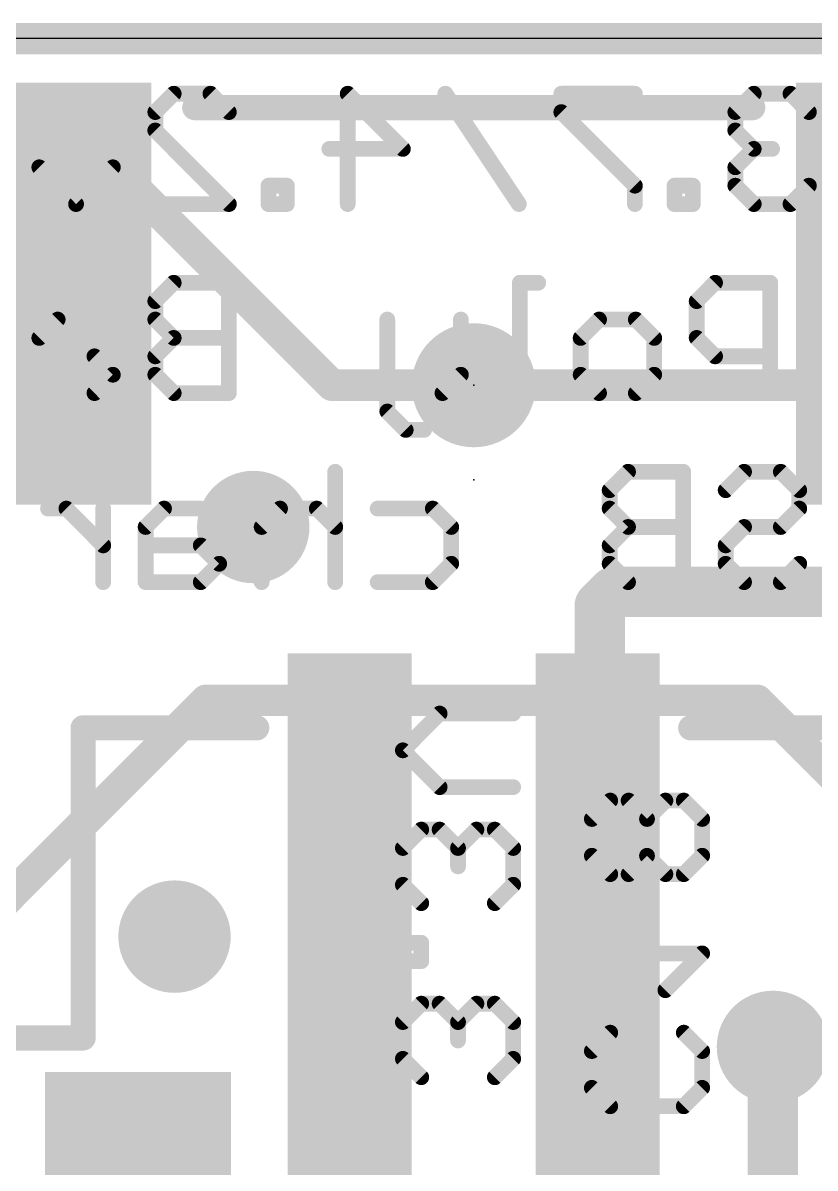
# Model space of a CAD drawing. Extents: x -0.1 to 50.8, y -0.1 to 23.
# Drawn here: x 7.16 to 13.55, y 13.75 to 22.99 of the extents above; entities that cross this region are included whole.
import ezdxf

# ---------------------------------------------------------------- set-up
doc = ezdxf.new("R2010")
doc.units = 0
for name, color, linetype in [('1', 12, 'CONTINUOUS'), ('16', 132, 'CONTINUOUS'), ('18', 110, 'CONTINUOUS'), ('20', 53, 'CONTINUOUS'), ('21', 40, 'CONTINUOUS'), ('22', 6, 'CONTINUOUS'), ('23', 40, 'CONTINUOUS')]:
    doc.layers.add(name, color=color, linetype=linetype)

# ---------------------------------------------------------------- blocks, each defined once
blk = doc.blocks.new('RECT')
blk.add_solid([(-0.5, -0.5), (0.5, -0.5), (-0.5, 0.5), (0.5, 0.5)])
blk = doc.blocks.new('PIE')
at = {"const_width": 0.5}
blk.add_lwpolyline([(0, -0.25, 1), (0, 0.25, 1), (0, -0.25)], format="xyb", dxfattribs=at)
blk = doc.blocks.new('ROUNDV')
at = {"const_width": 0.5}
blk.add_lwpolyline([(0, -0.25, 1), (0, 0.25, 1), (0, -0.25)], format="xyb", dxfattribs=at)

msp = doc.modelspace()

# ---------------------------------------------------------------- linework, layer by layer
at = {"layer": '1'}
for points, const_width in [([(37.084, 22.86), (0, 22.86)], 0.254), ([(11.811, 18.288), (11.9232, 18.4002)], 0.4064), ([(11.9232, 18.4002), (14.4642, 18.4002)], 0.4064), ([(11.811, 15.62), (11.811, 18.288)], 0.4064), ([(11.795, 15.604), (11.795, 12.491)], 0.4064), ([(11.795, 15.604), (11.811, 15.62)], 0.254), ([(13.208, 14.732), (13.208, 13.224)], 0.4064)]:
    msp.add_lwpolyline(points, dxfattribs=dict(at, const_width=const_width))
for points, const_width in [([(11.9232, 18.5018, 1), (11.9232, 18.2986)], 0.2032), ([(11.9951, 18.3284, 1), (11.8514, 18.4721)], 0.2032), ([(11.9126, 18.288, 1), (11.7094, 18.288)], 0.2032), ([(11.7392, 18.3598, 1), (11.8828, 18.2162)], 0.2032), ([(11.8966, 15.604, 1), (11.6934, 15.604)], 0.2032), ([(11.7094, 15.62, 1), (11.9126, 15.62)], 0.2032), ([(11.7501, 15.6489, 1), (11.8399, 15.5591)], 0.127), ([(11.8559, 15.5751, 1), (11.7661, 15.6649)], 0.127), ([(13.3096, 14.732, 1), (13.1064, 14.732)], 0.2032)]:
    msp.add_lwpolyline(points, format="xyb", dxfattribs=dict(at, const_width=const_width))
at = {"layer": '16'}
for points, const_width in [([(0, 22.86), (37.084, 22.86)], 0.254), ([(7.747, 21.971), (4.445, 21.971)], 0.254), ([(9.652, 20.066), (7.747, 21.971)], 0.254), ([(9.652, 20.066), (22.098, 20.066)], 0.254), ([(8.636, 17.526), (6.35, 15.24)], 0.254), ([(13.081, 17.526), (8.636, 17.526)], 0.254), ([(13.081, 17.526), (14.097, 16.51)], 0.254), ([(14.351, 14.732), (13.208, 14.732)], 0.4064)]:
    msp.add_lwpolyline(points, dxfattribs=dict(at, const_width=const_width))
for points, const_width in [([(7.7919, 22.0159, 1), (7.7021, 21.9261)], 0.127), ([(7.747, 21.9075, 1), (7.747, 22.0345)], 0.127), ([(9.652, 20.1295, 1), (9.652, 20.0025)], 0.127), ([(9.6071, 20.0211, 1), (9.6969, 20.1109)], 0.127), ([(8.636, 17.5895, 1), (8.636, 17.4625)], 0.127), ([(8.6809, 17.4811, 1), (8.5911, 17.5709)], 0.127), ([(13.1259, 17.5709, 1), (13.0361, 17.4811)], 0.127), ([(13.081, 17.4625, 1), (13.081, 17.5895)], 0.127), ([(13.208, 14.8336, 1), (13.208, 14.6304)], 0.2032)]:
    msp.add_lwpolyline(points, format="xyb", dxfattribs=dict(at, const_width=const_width))
at = {"layer": '20'}
msp.add_line((48.26, 22.86), (2.54, 22.86), dxfattribs=at)
at = {"layer": '21', "const_width": 0.2032}
for points in [[(8.545, 22.304), (13.045, 22.304)], [(9.045, 17.304), (7.645, 17.304)], [(7.645, 17.304), (7.645, 14.804)], [(13.945, 17.304), (12.545, 17.304)], [(7.645, 14.804), (6.795, 14.804)]]:
    msp.add_lwpolyline(points, dxfattribs=at)
at = {"layer": '21', "const_width": 0.1016}
for points in [[(8.545, 22.3548, 1), (8.545, 22.2532)], [(13.045, 22.2532, 1), (13.045, 22.3548)], [(7.645, 17.3548, 1), (7.645, 17.2532)], [(7.6958, 17.304, 1), (7.5942, 17.304)], [(9.045, 17.2532, 1), (9.045, 17.3548)], [(12.545, 17.3548, 1), (12.545, 17.2532)], [(7.645, 14.7532, 1), (7.645, 14.8548)], [(7.5942, 14.804, 1), (7.6958, 14.804)]]:
    msp.add_lwpolyline(points, format="xyb", dxfattribs=at)
at = {"layer": '22', "const_width": 0.127}
for points in [[(7.2915, 21.8231), (7.2915, 22.4163)], [(7.8847, 22.4163), (7.8847, 21.8231)], [(8.2271, 22.268), (8.3753, 22.4163)], [(8.3753, 22.4163), (8.6719, 22.4163)], [(8.6719, 22.4163), (8.8202, 22.268)], [(9.7786, 21.5265), (9.7786, 22.4163)], [(9.7786, 22.4163), (10.2235, 21.9714)], [(11.159, 21.5265), (10.5659, 22.4163)], [(12.0945, 22.4163), (11.5014, 22.4163)], [(11.5014, 22.4163), (11.5014, 22.268)], [(13.0529, 22.4163), (12.9046, 22.268)], [(13.3495, 22.4163), (13.0529, 22.4163)], [(13.4978, 22.268), (13.3495, 22.4163)], [(8.2271, 22.1197), (8.2271, 22.268)], [(11.5014, 22.268), (12.0945, 21.6748)], [(12.9046, 22.268), (12.9046, 22.1197)], [(8.8202, 21.5265), (8.2271, 22.1197)], [(12.9046, 22.1197), (13.0529, 21.9714)], [(10.2235, 21.9714), (9.6303, 21.9714)], [(13.0529, 21.9714), (12.9046, 21.8231)], [(13.0529, 21.9714), (13.2012, 21.9714)], [(7.5881, 21.5265), (7.2915, 21.8231)], [(7.8847, 21.8231), (7.5881, 21.5265)], [(12.9046, 21.8231), (12.9046, 21.6748)], [(9.288, 21.6748), (9.1397, 21.6748)], [(9.1397, 21.6748), (9.1397, 21.5265)], [(9.288, 21.5265), (9.288, 21.6748)], [(12.0945, 21.6748), (12.0945, 21.5265)], [(12.5623, 21.6748), (12.414, 21.6748)], [(12.414, 21.6748), (12.414, 21.5265)], [(12.5623, 21.5265), (12.5623, 21.6748)], [(12.9046, 21.6748), (13.0529, 21.5265)], [(13.3495, 21.5265), (13.4978, 21.6748)], [(8.2271, 21.5265), (8.8202, 21.5265)], [(9.1397, 21.5265), (9.288, 21.5265)], [(12.414, 21.5265), (12.5623, 21.5265)], [(13.0529, 21.5265), (13.3495, 21.5265)], [(8.3754, 20.8923), (8.2271, 20.744)], [(8.8202, 20.8923), (8.3754, 20.8923)], [(8.8202, 20.0025), (8.8202, 20.8923)], [(11.3149, 20.8923), (11.1667, 20.8923)], [(11.1667, 20.8923), (11.1667, 20.0025)], [(12.7411, 20.8923), (12.5928, 20.744)], [(13.186, 20.8923), (12.7411, 20.8923)], [(13.186, 20.0025), (13.186, 20.8923)], [(8.2271, 20.744), (8.2271, 20.5957)], [(12.5928, 20.744), (12.5928, 20.4474)], [(7.4398, 20.5957), (7.2915, 20.4474)], [(7.7364, 20.5957), (7.4398, 20.5957)], [(8.2271, 20.5957), (8.3754, 20.4474)], [(10.0981, 20.5957), (10.0981, 19.8542)], [(10.6913, 20.5957), (10.6913, 20.1508)], [(11.6573, 20.4474), (11.8056, 20.5957)], [(11.8056, 20.5957), (12.1022, 20.5957)], [(12.1022, 20.5957), (12.2505, 20.4474)], [(7.2915, 20.4474), (7.2915, 20.0025)], [(8.3754, 20.4474), (8.2271, 20.2991)], [(8.8202, 20.4474), (8.3754, 20.4474)], [(11.6573, 20.1508), (11.6573, 20.4474)], [(12.2505, 20.4474), (12.2505, 20.1508)], [(12.5928, 20.4474), (12.7411, 20.2991)], [(7.7364, 20.2991), (7.2915, 20.2991)], [(7.8847, 20.1508), (7.7364, 20.2991)], [(8.2271, 20.2991), (8.2271, 20.1508)], [(12.7411, 20.2991), (13.186, 20.2991)], [(7.7364, 20.0025), (7.8847, 20.1508)], [(8.2271, 20.1508), (8.3754, 20.0025)], [(10.6913, 20.1508), (10.543, 20.0025)], [(11.8056, 20.0025), (11.6573, 20.1508)], [(12.2505, 20.1508), (12.1022, 20.0025)], [(7.2915, 20.0025), (7.7364, 20.0025)], [(8.3754, 20.0025), (8.8202, 20.0025)], [(10.543, 20.0025), (10.0981, 20.0025)], [(11.3149, 20.0025), (11.0184, 20.0025)], [(12.1022, 20.0025), (11.8056, 20.0025)], [(13.8097, 20.0025), (13.5131, 20.0025)], [(10.0981, 19.8542), (10.2464, 19.7059)], [(10.2464, 19.7059), (10.3947, 19.7059)], [(9.6778, 19.3683), (9.6778, 18.4785)], [(12.0395, 19.3683), (11.8912, 19.22)], [(12.4843, 19.3683), (12.0395, 19.3683)], [(12.4843, 18.4785), (12.4843, 19.3683)], [(12.8267, 19.22), (12.975, 19.3683)], [(12.975, 19.3683), (13.2716, 19.3683)], [(13.2716, 19.3683), (13.4199, 19.22)], [(11.8912, 19.22), (11.8912, 19.0717)], [(13.4199, 19.22), (13.4199, 19.0717)], [(7.5102, 19.0717), (7.3619, 19.0717)], [(7.8067, 18.7751), (7.5102, 19.0717)], [(7.8067, 18.4785), (7.8067, 19.0717)], [(8.2974, 19.0717), (8.1491, 18.9234)], [(8.594, 19.0717), (8.2974, 19.0717)], [(9.2329, 19.0717), (9.0846, 18.9234)], [(9.5295, 19.0717), (9.2329, 19.0717)], [(9.6778, 18.9234), (9.5295, 19.0717)], [(10.0201, 19.0717), (10.465, 19.0717)], [(10.465, 19.0717), (10.6133, 18.9234)], [(11.8912, 19.0717), (12.0395, 18.9234)], [(13.4199, 19.0717), (13.2716, 18.9234)], [(8.1491, 18.9234), (8.1491, 18.4785)], [(9.0846, 18.9234), (9.0846, 18.4785)], [(10.6133, 18.9234), (10.6133, 18.6268)], [(12.0395, 18.9234), (11.8912, 18.7751)], [(12.4843, 18.9234), (12.0395, 18.9234)], [(12.975, 18.9234), (12.8267, 18.7751)], [(13.2716, 18.9234), (12.975, 18.9234)], [(8.594, 18.7751), (8.1491, 18.7751)], [(8.7423, 18.6268), (8.594, 18.7751)], [(11.8912, 18.7751), (11.8912, 18.6268)], [(12.8267, 18.7751), (12.8267, 18.6268)], [(8.594, 18.4785), (8.7423, 18.6268)], [(10.6133, 18.6268), (10.465, 18.4785)], [(11.8912, 18.6268), (12.0395, 18.4785)], [(12.8267, 18.6268), (12.975, 18.4785)], [(13.2716, 18.4785), (13.4199, 18.6268)], [(8.1491, 18.4785), (8.594, 18.4785)], [(10.465, 18.4785), (10.0201, 18.4785)], [(12.0395, 18.4785), (12.4843, 18.4785)], [(12.975, 18.4785), (13.2716, 18.4785)], [(10.2235, 17.1228), (10.5201, 17.4194)], [(10.5201, 17.4194), (11.1133, 17.4194)], [(10.5201, 16.8262), (10.2235, 17.1228)], [(11.1133, 16.8262), (10.5201, 16.8262)], [(11.8958, 16.7177), (11.7475, 16.5694)], [(12.0441, 16.7177), (11.8958, 16.7177)], [(12.1924, 16.5694), (12.0441, 16.7177)], [(12.3407, 16.7177), (12.1924, 16.5694)], [(12.489, 16.7177), (12.3407, 16.7177)], [(12.6373, 16.5694), (12.489, 16.7177)], [(11.7475, 16.5694), (11.7475, 16.2729)], [(12.1924, 16.2729), (12.1924, 16.5694)], [(12.6373, 16.2729), (12.6373, 16.5694)], [(10.3718, 16.4839), (10.2235, 16.3356)], [(10.5201, 16.4839), (10.3718, 16.4839)], [(10.6684, 16.3356), (10.5201, 16.4839)], [(10.8167, 16.4839), (10.6684, 16.3356)], [(10.965, 16.4839), (10.8167, 16.4839)], [(11.1133, 16.3356), (10.965, 16.4839)], [(10.2235, 16.3356), (10.2235, 16.039)], [(10.6684, 16.3356), (10.6684, 16.1873)], [(11.1133, 16.039), (11.1133, 16.3356)], [(11.7475, 16.2729), (11.8958, 16.1246)], [(12.0441, 16.1246), (12.1924, 16.2729)], [(12.1924, 16.2729), (12.3407, 16.1246)], [(12.489, 16.1246), (12.6373, 16.2729)], [(11.8958, 16.1246), (12.0441, 16.1246)], [(12.3407, 16.1246), (12.489, 16.1246)], [(10.2235, 16.039), (10.3718, 15.8907)], [(10.965, 15.8907), (11.1133, 16.039)], [(11.7475, 15.1891), (11.7475, 15.7822)], [(10.3718, 15.5712), (10.2235, 15.5712)], [(10.2235, 15.5712), (10.2235, 15.4229)], [(10.3718, 15.4229), (10.3718, 15.5712)], [(12.6373, 15.4856), (11.7475, 15.4856)], [(12.3407, 15.1891), (12.6373, 15.4856)], [(10.2235, 15.4229), (10.3718, 15.4229)], [(10.3718, 15.0806), (10.2235, 14.9323)], [(10.5201, 15.0806), (10.3718, 15.0806)], [(10.6684, 14.9323), (10.5201, 15.0806)], [(10.8167, 15.0806), (10.6684, 14.9323)], [(10.965, 15.0806), (10.8167, 15.0806)], [(11.1133, 14.9323), (10.965, 15.0806)], [(10.2235, 14.9323), (10.2235, 14.6357)], [(10.6684, 14.9323), (10.6684, 14.784)], [(11.1133, 14.6357), (11.1133, 14.9323)], [(11.7475, 14.6984), (11.8958, 14.8467)], [(11.8958, 14.8467), (12.1924, 14.8467)], [(12.1924, 14.8467), (12.1924, 14.5501)], [(12.489, 14.8467), (12.6373, 14.6984)], [(10.2235, 14.6357), (10.3718, 14.4874)], [(10.965, 14.4874), (11.1133, 14.6357)], [(11.7475, 14.4018), (11.7475, 14.6984)], [(12.6373, 14.6984), (12.6373, 14.4018)], [(11.8958, 14.2535), (11.7475, 14.4018)], [(12.6373, 14.4018), (12.489, 14.2535)], [(12.489, 14.2535), (11.8958, 14.2535)], [(11.7475, 13.318), (11.7475, 13.9112)]]:
    msp.add_lwpolyline(points, dxfattribs=at)
at = {"layer": '22', "const_width": 0.0635}
for points in [[(7.3233, 22.4163, 1), (7.2598, 22.4163)], [(7.9165, 22.4163, 1), (7.853, 22.4163)], [(8.3753, 22.448, 1), (8.3753, 22.3845)], [(8.3978, 22.3938, 1), (8.3529, 22.4387)], [(8.6944, 22.4387, 1), (8.6495, 22.3938)], [(8.6719, 22.3845, 1), (8.6719, 22.448)], [(9.8104, 22.4163, 1), (9.7469, 22.4163)], [(9.8011, 22.4387, 1), (9.7562, 22.3938)], [(10.5923, 22.4339, 1), (10.5394, 22.3986)], [(11.5331, 22.4163, 1), (11.4696, 22.4163)], [(11.5014, 22.448, 1), (11.5014, 22.3845)], [(12.0945, 22.3845, 1), (12.0945, 22.448)], [(13.0529, 22.448, 1), (13.0529, 22.3845)], [(13.0754, 22.3938, 1), (13.0305, 22.4387)], [(13.372, 22.4387, 1), (13.3271, 22.3938)], [(13.3495, 22.3845, 1), (13.3495, 22.448)], [(8.2588, 22.268, 1), (8.1953, 22.268)], [(8.2046, 22.2904, 1), (8.2495, 22.2455)], [(8.7978, 22.2455, 1), (8.8427, 22.2904)], [(11.4696, 22.268, 1), (11.5331, 22.268)], [(11.5238, 22.2904, 1), (11.4789, 22.2455)], [(12.9364, 22.268, 1), (12.8729, 22.268)], [(12.8822, 22.2904, 1), (12.9271, 22.2455)], [(13.4754, 22.2455, 1), (13.5203, 22.2904)], [(8.2495, 22.1421, 1), (8.2046, 22.0972)], [(12.9271, 22.1421, 1), (12.8822, 22.0972)], [(8.1953, 22.1197, 1), (8.2588, 22.1197)], [(12.8729, 22.1197, 1), (12.9364, 22.1197)], [(9.6303, 22.0031, 1), (9.6303, 21.9396)], [(10.2011, 21.9489, 1), (10.246, 21.9938)], [(10.2235, 21.9396, 1), (10.2235, 22.0031)], [(13.0529, 22.0031, 1), (13.0529, 21.9396)], [(13.0754, 21.9489, 1), (13.0305, 21.9938)], [(13.0305, 21.9489, 1), (13.0754, 21.9938)], [(13.2012, 21.9396, 1), (13.2012, 22.0031)], [(7.314, 21.8455, 1), (7.2691, 21.8006)], [(7.9072, 21.8006, 1), (7.8623, 21.8455)], [(12.9364, 21.8231, 1), (12.8729, 21.8231)], [(7.2598, 21.8231, 1), (7.3233, 21.8231)], [(7.853, 21.8231, 1), (7.9165, 21.8231)], [(12.8822, 21.8455, 1), (12.9271, 21.8006)], [(9.1714, 21.6748, 1), (9.1079, 21.6748)], [(9.1397, 21.7065, 1), (9.1397, 21.643)], [(9.3197, 21.6748, 1), (9.2562, 21.6748)], [(9.288, 21.643, 1), (9.288, 21.7065)], [(12.1263, 21.6748, 1), (12.0628, 21.6748)], [(12.0721, 21.6523, 1), (12.117, 21.6972)], [(12.414, 21.7065, 1), (12.414, 21.643)], [(12.4458, 21.6748, 1), (12.3823, 21.6748)], [(12.5941, 21.6748, 1), (12.5305, 21.6748)], [(12.5623, 21.643, 1), (12.5623, 21.7065)], [(12.8729, 21.6748, 1), (12.9364, 21.6748)], [(12.9271, 21.6972, 1), (12.8822, 21.6523)], [(13.5203, 21.6523, 1), (13.4754, 21.6972)], [(7.5657, 21.549, 1), (7.6106, 21.504)], [(7.5657, 21.504, 1), (7.6106, 21.549)], [(8.2271, 21.5583, 1), (8.2271, 21.4948)], [(8.7978, 21.504, 1), (8.8427, 21.549)], [(8.8202, 21.4948, 1), (8.8202, 21.5583)], [(9.1397, 21.5583, 1), (9.1397, 21.4948)], [(9.1079, 21.5265, 1), (9.1714, 21.5265)], [(9.2562, 21.5265, 1), (9.3197, 21.5265)], [(9.288, 21.4948, 1), (9.288, 21.5583)], [(9.7469, 21.5265, 1), (9.8104, 21.5265)], [(11.1326, 21.5089, 1), (11.1854, 21.5441)], [(12.0628, 21.5265, 1), (12.1263, 21.5265)], [(12.414, 21.5583, 1), (12.414, 21.4948)], [(12.3823, 21.5265, 1), (12.4458, 21.5265)], [(12.5305, 21.5265, 1), (12.5941, 21.5265)], [(12.5623, 21.4948, 1), (12.5623, 21.5583)], [(13.0529, 21.5583, 1), (13.0529, 21.4948)], [(13.0305, 21.504, 1), (13.0754, 21.549)], [(13.3271, 21.549, 1), (13.372, 21.504)], [(13.3495, 21.4948, 1), (13.3495, 21.5583)], [(8.3754, 20.924, 1), (8.3754, 20.8605)], [(8.3978, 20.8698, 1), (8.3529, 20.9147)], [(8.852, 20.8923, 1), (8.7885, 20.8923)], [(8.8202, 20.8605, 1), (8.8202, 20.924)], [(11.1984, 20.8923, 1), (11.1349, 20.8923)], [(11.1667, 20.924, 1), (11.1667, 20.8605)], [(11.3149, 20.8605, 1), (11.3149, 20.924)], [(12.7411, 20.924, 1), (12.7411, 20.8605)], [(12.7636, 20.8698, 1), (12.7187, 20.9147)], [(13.2177, 20.8923, 1), (13.1542, 20.8923)], [(13.186, 20.8605, 1), (13.186, 20.924)], [(8.2588, 20.744, 1), (8.1953, 20.744)], [(8.2046, 20.7664, 1), (8.2495, 20.7215)], [(12.6246, 20.744, 1), (12.5611, 20.744)], [(12.5704, 20.7664, 1), (12.6153, 20.7215)], [(7.4398, 20.6274, 1), (7.4398, 20.5639)], [(7.4623, 20.5732, 1), (7.4174, 20.6181)], [(7.7364, 20.5639, 1), (7.7364, 20.6274)], [(8.1953, 20.5957, 1), (8.2588, 20.5957)], [(8.2495, 20.6181, 1), (8.2046, 20.5732)], [(10.1298, 20.5957, 1), (10.0663, 20.5957)], [(10.723, 20.5957, 1), (10.6595, 20.5957)], [(11.8056, 20.6274, 1), (11.8056, 20.5639)], [(11.828, 20.5732, 1), (11.7831, 20.6181)], [(12.1246, 20.6181, 1), (12.0797, 20.5732)], [(12.1022, 20.5639, 1), (12.1022, 20.6274)], [(7.3233, 20.4474, 1), (7.2598, 20.4474)], [(7.2691, 20.4698, 1), (7.314, 20.4249)], [(8.3754, 20.4791, 1), (8.3754, 20.4156)], [(8.3978, 20.4249, 1), (8.3529, 20.4698)], [(8.3529, 20.4249, 1), (8.3978, 20.4698)], [(8.8202, 20.4156, 1), (8.8202, 20.4791)], [(11.689, 20.4474, 1), (11.6255, 20.4474)], [(11.6348, 20.4698, 1), (11.6797, 20.4249)], [(12.2822, 20.4474, 1), (12.2187, 20.4474)], [(12.228, 20.4249, 1), (12.2729, 20.4698)], [(12.6153, 20.4698, 1), (12.5704, 20.4249)], [(12.5611, 20.4474, 1), (12.6246, 20.4474)], [(7.2915, 20.3308, 1), (7.2915, 20.2673)], [(7.7589, 20.3215, 1), (7.714, 20.2766)], [(7.7364, 20.2673, 1), (7.7364, 20.3308)], [(8.2588, 20.2991, 1), (8.1953, 20.2991)], [(8.2046, 20.3215, 1), (8.2495, 20.2766)], [(12.7411, 20.3308, 1), (12.7411, 20.2673)], [(12.7187, 20.2766, 1), (12.7636, 20.3215)], [(13.186, 20.2673, 1), (13.186, 20.3308)], [(7.9072, 20.1283, 1), (7.8623, 20.1732)], [(7.8623, 20.1283, 1), (7.9072, 20.1732)], [(8.1953, 20.1508, 1), (8.2588, 20.1508)], [(8.2495, 20.1732, 1), (8.2046, 20.1283)], [(10.6595, 20.1508, 1), (10.723, 20.1508)], [(10.7137, 20.1283, 1), (10.6688, 20.1732)], [(11.6797, 20.1732, 1), (11.6348, 20.1283)], [(11.6255, 20.1508, 1), (11.689, 20.1508)], [(12.2187, 20.1508, 1), (12.2822, 20.1508)], [(12.2729, 20.1283, 1), (12.228, 20.1732)], [(7.2915, 20.0343, 1), (7.2915, 19.9708)], [(7.2598, 20.0025, 1), (7.3233, 20.0025)], [(7.714, 20.025, 1), (7.7589, 19.98)], [(7.7364, 19.9708, 1), (7.7364, 20.0343)], [(8.3754, 20.0343, 1), (8.3754, 19.9708)], [(8.3529, 19.98, 1), (8.3978, 20.025)], [(8.7885, 20.0025, 1), (8.852, 20.0025)], [(8.8202, 19.9708, 1), (8.8202, 20.0343)], [(10.0981, 20.0343, 1), (10.0981, 19.9708)], [(10.5205, 20.025, 1), (10.5654, 19.98)], [(10.543, 19.9708, 1), (10.543, 20.0343)], [(11.0184, 20.0343, 1), (11.0184, 19.9708)], [(11.1349, 20.0025, 1), (11.1984, 20.0025)], [(11.3149, 19.9708, 1), (11.3149, 20.0343)], [(11.8056, 20.0343, 1), (11.8056, 19.9708)], [(11.7831, 19.98, 1), (11.828, 20.025)], [(12.0797, 20.025, 1), (12.1246, 19.98)], [(12.1022, 19.9708, 1), (12.1022, 20.0343)], [(13.1542, 20.0025, 1), (13.2177, 20.0025)], [(13.5131, 20.0343, 1), (13.5131, 19.9708)], [(10.1205, 19.8767, 1), (10.0756, 19.8318)], [(10.0663, 19.8542, 1), (10.1298, 19.8542)], [(10.2464, 19.7377, 1), (10.2464, 19.6742)], [(10.2239, 19.6835, 1), (10.2688, 19.7284)], [(10.3947, 19.6742, 1), (10.3947, 19.7377)], [(9.7095, 19.3683, 1), (9.646, 19.3683)], [(12.0395, 19.4, 1), (12.0395, 19.3365)], [(12.0619, 19.3458, 1), (12.017, 19.3907)], [(12.5161, 19.3683, 1), (12.4526, 19.3683)], [(12.4843, 19.3365, 1), (12.4843, 19.4)], [(12.975, 19.4, 1), (12.975, 19.3365)], [(12.9974, 19.3458, 1), (12.9525, 19.3907)], [(13.294, 19.3907, 1), (13.2491, 19.3458)], [(13.2716, 19.3365, 1), (13.2716, 19.4)], [(11.9229, 19.22, 1), (11.8594, 19.22)], [(11.8687, 19.2424, 1), (11.9136, 19.1975)], [(12.8042, 19.2424, 1), (12.8491, 19.1975)], [(13.4516, 19.22, 1), (13.3881, 19.22)], [(13.3974, 19.1975, 1), (13.4423, 19.2424)], [(7.3619, 19.1034, 1), (7.3619, 19.0399)], [(7.5326, 19.0941, 1), (7.4877, 19.0492)], [(7.5102, 19.0399, 1), (7.5102, 19.1034)], [(7.8385, 19.0717, 1), (7.775, 19.0717)], [(8.2974, 19.1034, 1), (8.2974, 19.0399)], [(8.3198, 19.0492, 1), (8.2749, 19.0941)], [(8.594, 19.0399, 1), (8.594, 19.1034)], [(9.2329, 19.1034, 1), (9.2329, 19.0399)], [(9.2554, 19.0492, 1), (9.2105, 19.0941)], [(9.5519, 19.0941, 1), (9.507, 19.0492)], [(9.5295, 19.0399, 1), (9.5295, 19.1034)], [(10.0201, 19.1034, 1), (10.0201, 19.0399)], [(10.4875, 19.0941, 1), (10.4426, 19.0492)], [(10.465, 19.0399, 1), (10.465, 19.1034)], [(11.9136, 19.0941, 1), (11.8687, 19.0492)], [(13.4423, 19.0492, 1), (13.3974, 19.0941)], [(11.8594, 19.0717, 1), (11.9229, 19.0717)], [(13.3881, 19.0717, 1), (13.4516, 19.0717)], [(8.1808, 18.9234, 1), (8.1173, 18.9234)], [(8.1266, 18.9458, 1), (8.1715, 18.9009)], [(9.1164, 18.9234, 1), (9.0529, 18.9234)], [(9.0622, 18.9458, 1), (9.1071, 18.9009)], [(9.6553, 18.9009, 1), (9.7002, 18.9458)], [(10.6451, 18.9234, 1), (10.5816, 18.9234)], [(10.5909, 18.9009, 1), (10.6358, 18.9458)], [(12.0395, 18.9551, 1), (12.0395, 18.8916)], [(12.0619, 18.9009, 1), (12.017, 18.9458)], [(12.017, 18.9009, 1), (12.0619, 18.9458)], [(12.4843, 18.8916, 1), (12.4843, 18.9551)], [(12.975, 18.9551, 1), (12.975, 18.8916)], [(12.9974, 18.9009, 1), (12.9525, 18.9458)], [(13.2491, 18.9458, 1), (13.294, 18.9009)], [(13.2716, 18.8916, 1), (13.2716, 18.9551)], [(8.1491, 18.8068, 1), (8.1491, 18.7433)], [(8.6164, 18.7975, 1), (8.5715, 18.7526)], [(8.594, 18.7433, 1), (8.594, 18.8068)], [(11.9229, 18.7751, 1), (11.8594, 18.7751)], [(12.8584, 18.7751, 1), (12.7949, 18.7751)], [(7.7843, 18.7526, 1), (7.8292, 18.7975)], [(11.8687, 18.7975, 1), (11.9136, 18.7526)], [(12.8042, 18.7975, 1), (12.8491, 18.7526)], [(8.7647, 18.6043, 1), (8.7198, 18.6492)], [(8.7198, 18.6043, 1), (8.7647, 18.6492)], [(10.5816, 18.6268, 1), (10.6451, 18.6268)], [(10.6358, 18.6043, 1), (10.5909, 18.6492)], [(11.9136, 18.6492, 1), (11.8687, 18.6043)], [(11.8594, 18.6268, 1), (11.9229, 18.6268)], [(12.8491, 18.6492, 1), (12.8042, 18.6043)], [(12.7949, 18.6268, 1), (12.8584, 18.6268)], [(13.4423, 18.6043, 1), (13.3974, 18.6492)], [(7.775, 18.4785, 1), (7.8385, 18.4785)], [(8.1173, 18.4785, 1), (8.1808, 18.4785)], [(8.1491, 18.5102, 1), (8.1491, 18.4468)], [(8.5715, 18.501, 1), (8.6164, 18.456)], [(8.594, 18.4468, 1), (8.594, 18.5102)], [(9.0529, 18.4785, 1), (9.1164, 18.4785)], [(9.646, 18.4785, 1), (9.7095, 18.4785)], [(10.0201, 18.5102, 1), (10.0201, 18.4468)], [(10.4426, 18.501, 1), (10.4875, 18.456)], [(10.465, 18.4468, 1), (10.465, 18.5102)], [(12.0395, 18.5102, 1), (12.0395, 18.4468)], [(12.017, 18.456, 1), (12.0619, 18.501)], [(12.4526, 18.4785, 1), (12.5161, 18.4785)], [(12.4843, 18.4468, 1), (12.4843, 18.5102)], [(12.975, 18.5102, 1), (12.975, 18.4468)], [(12.9525, 18.456, 1), (12.9974, 18.501)], [(13.2491, 18.501, 1), (13.294, 18.456)], [(13.2716, 18.4468, 1), (13.2716, 18.5102)], [(10.5201, 17.4511, 1), (10.5201, 17.3876)], [(10.5425, 17.3969, 1), (10.4976, 17.4418)], [(11.1133, 17.3876, 1), (11.1133, 17.4511)], [(10.246, 17.1452, 1), (10.201, 17.1003)], [(10.201, 17.1452, 1), (10.246, 17.1003)], [(10.5201, 16.858, 1), (10.5201, 16.7945)], [(10.4976, 16.8038, 1), (10.5425, 16.8487)], [(11.1133, 16.7945, 1), (11.1133, 16.858)], [(11.8958, 16.7495, 1), (11.8958, 16.686)], [(11.9182, 16.6953, 1), (11.8733, 16.7402)], [(12.0665, 16.7402, 1), (12.0216, 16.6953)], [(12.0441, 16.686, 1), (12.0441, 16.7495)], [(12.3407, 16.7495, 1), (12.3407, 16.686)], [(12.3631, 16.6953, 1), (12.3182, 16.7402)], [(12.5114, 16.7402, 1), (12.4665, 16.6953)], [(12.489, 16.686, 1), (12.489, 16.7495)], [(11.7793, 16.5694, 1), (11.7157, 16.5694)], [(11.725, 16.5919, 1), (11.77, 16.547)], [(12.2241, 16.5694, 1), (12.1606, 16.5694)], [(12.1699, 16.5919, 1), (12.2148, 16.547)], [(12.1699, 16.547, 1), (12.2148, 16.5919)], [(12.669, 16.5694, 1), (12.6055, 16.5694)], [(12.6148, 16.547, 1), (12.6597, 16.5919)], [(10.3718, 16.5156, 1), (10.3718, 16.4521)], [(10.3942, 16.4614, 1), (10.3493, 16.5063)], [(10.5425, 16.5063, 1), (10.4976, 16.4614)], [(10.5201, 16.4521, 1), (10.5201, 16.5156)], [(10.8167, 16.5156, 1), (10.8167, 16.4521)], [(10.8391, 16.4614, 1), (10.7942, 16.5063)], [(10.9874, 16.5063, 1), (10.9425, 16.4614)], [(10.965, 16.4521, 1), (10.965, 16.5156)], [(10.201, 16.358, 1), (10.246, 16.3131)], [(10.2553, 16.3356, 1), (10.1918, 16.3356)], [(10.7001, 16.3356, 1), (10.6366, 16.3356)], [(10.6459, 16.358, 1), (10.6908, 16.3131)], [(10.6459, 16.3131, 1), (10.6908, 16.358)], [(11.145, 16.3356, 1), (11.0815, 16.3356)], [(11.0908, 16.3131, 1), (11.1357, 16.358)], [(11.7157, 16.2729, 1), (11.7793, 16.2729)], [(11.77, 16.2953, 1), (11.725, 16.2504)], [(12.2148, 16.2953, 1), (12.1699, 16.2504)], [(12.1606, 16.2729, 1), (12.2241, 16.2729)], [(12.2148, 16.2504, 1), (12.1699, 16.2953)], [(12.6055, 16.2729, 1), (12.669, 16.2729)], [(12.6597, 16.2504, 1), (12.6148, 16.2953)], [(10.6366, 16.1873, 1), (10.7001, 16.1873)], [(11.8958, 16.1563, 1), (11.8958, 16.0928)], [(11.8733, 16.1021, 1), (11.9182, 16.147)], [(12.0216, 16.147, 1), (12.0665, 16.1021)], [(12.0441, 16.0928, 1), (12.0441, 16.1563)], [(12.3407, 16.1563, 1), (12.3407, 16.0928)], [(12.3182, 16.1021, 1), (12.3631, 16.147)], [(12.4665, 16.147, 1), (12.5114, 16.1021)], [(12.489, 16.0928, 1), (12.489, 16.1563)], [(10.246, 16.0614, 1), (10.201, 16.0165)], [(10.1918, 16.039, 1), (10.2553, 16.039)], [(11.0815, 16.039, 1), (11.145, 16.039)], [(11.1357, 16.0165, 1), (11.0908, 16.0614)], [(10.3493, 15.8682, 1), (10.3942, 15.9131)], [(10.9425, 15.9131, 1), (10.9874, 15.8682)], [(11.7793, 15.7822, 1), (11.7157, 15.7822)], [(10.2235, 15.603, 1), (10.2235, 15.5395)], [(10.2553, 15.5712, 1), (10.1918, 15.5712)], [(10.4035, 15.5712, 1), (10.34, 15.5712)], [(10.3718, 15.5395, 1), (10.3718, 15.603)], [(11.7475, 15.5174, 1), (11.7475, 15.4539)], [(12.6597, 15.4632, 1), (12.6148, 15.5081)], [(12.6373, 15.4539, 1), (12.6373, 15.5174)], [(10.2235, 15.4547, 1), (10.2235, 15.3912)], [(10.1918, 15.4229, 1), (10.2553, 15.4229)], [(10.34, 15.4229, 1), (10.4035, 15.4229)], [(10.3718, 15.3912, 1), (10.3718, 15.4547)], [(12.3182, 15.2115, 1), (12.3631, 15.1666)], [(10.3718, 15.1123, 1), (10.3718, 15.0488)], [(10.3942, 15.0581, 1), (10.3493, 15.103)], [(10.5425, 15.103, 1), (10.4976, 15.0581)], [(10.5201, 15.0488, 1), (10.5201, 15.1123)], [(10.8167, 15.1123, 1), (10.8167, 15.0488)], [(10.8391, 15.0581, 1), (10.7942, 15.103)], [(10.9874, 15.103, 1), (10.9425, 15.0581)], [(10.965, 15.0488, 1), (10.965, 15.1123)], [(11.7157, 15.1891, 1), (11.7793, 15.1891)], [(10.201, 14.9547, 1), (10.246, 14.9098)], [(10.2553, 14.9323, 1), (10.1918, 14.9323)], [(10.7001, 14.9323, 1), (10.6366, 14.9323)], [(10.6459, 14.9547, 1), (10.6908, 14.9098)], [(10.6459, 14.9098, 1), (10.6908, 14.9547)], [(11.145, 14.9323, 1), (11.0815, 14.9323)], [(11.0908, 14.9098, 1), (11.1357, 14.9547)], [(11.8958, 14.8785, 1), (11.8958, 14.815)], [(11.9182, 14.8243, 1), (11.8733, 14.8692)], [(12.2241, 14.8467, 1), (12.1606, 14.8467)], [(12.1924, 14.815, 1), (12.1924, 14.8785)], [(12.5114, 14.8692, 1), (12.4665, 14.8243)], [(10.6366, 14.784, 1), (10.7001, 14.784)], [(10.246, 14.6582, 1), (10.201, 14.6133)], [(11.1357, 14.6133, 1), (11.0908, 14.6582)], [(11.7793, 14.6984, 1), (11.7157, 14.6984)], [(11.725, 14.7209, 1), (11.77, 14.676)], [(12.669, 14.6984, 1), (12.6055, 14.6984)], [(12.6148, 14.676, 1), (12.6597, 14.7209)], [(10.1918, 14.6357, 1), (10.2553, 14.6357)], [(11.0815, 14.6357, 1), (11.145, 14.6357)], [(10.3493, 14.465, 1), (10.3942, 14.5099)], [(10.9425, 14.5099, 1), (10.9874, 14.465)], [(12.1606, 14.5501, 1), (12.2241, 14.5501)], [(11.7157, 14.4018, 1), (11.7793, 14.4018)], [(11.77, 14.4243, 1), (11.725, 14.3794)], [(12.6055, 14.4018, 1), (12.669, 14.4018)], [(12.6597, 14.3794, 1), (12.6148, 14.4243)], [(11.8958, 14.2853, 1), (11.8958, 14.2218)], [(12.489, 14.2218, 1), (12.489, 14.2853)], [(11.8733, 14.2311, 1), (11.9182, 14.276)], [(12.4665, 14.276, 1), (12.5114, 14.2311)], [(11.7793, 13.9112, 1), (11.7157, 13.9112)]]:
    msp.add_lwpolyline(points, format="xyb", dxfattribs=at)
at = {"layer": '23'}
for p in [(10.795, 20.066), (10.795, 19.304)]:
    msp.add_point(p, dxfattribs=at)

# ---------------------------------------------------------------- block references
at = {"layer": '1', "rotation": 90}
for p, xscale, yscale in [((7.395, 20.804), 3.4, 1.6), ((14.195, 20.804), 3.4, 1.6), ((8.088, 13.909), 1.24, 1.5)]:
    msp.add_blockref('RECT', p, dxfattribs=dict(at, xscale=xscale, yscale=yscale))
at = {"layer": '1'}
msp.add_blockref('PIE', (10.795, 20.066), dxfattribs=at)
at = {"layer": '1', "yscale": 4.6}
for p in [(9.795, 15.604), (11.795, 15.604)]:
    msp.add_blockref('RECT', p, dxfattribs=at)
at = {"layer": '18', "xscale": 0.9064, "yscale": 0.9064}
for p in [(9.017, 18.923), (9.017, 18.923), (8.382, 15.621), (8.382, 15.621), (13.208, 14.732), (13.208, 14.732)]:
    msp.add_blockref('ROUNDV', p, dxfattribs=at)

doc.saveas('drawing.dxf')
